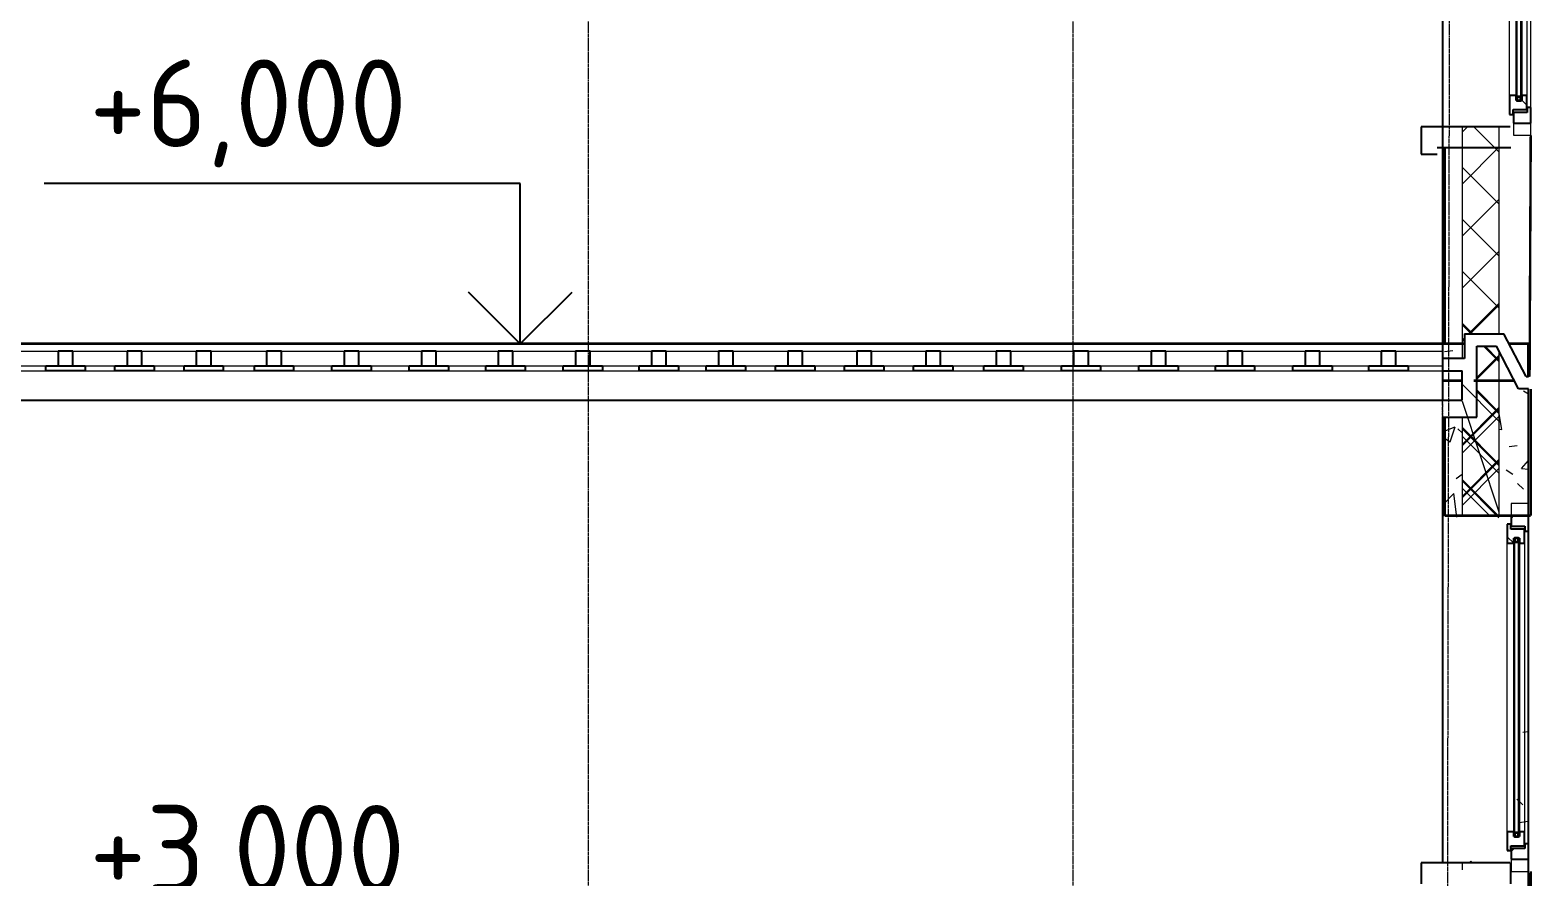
# Model space of a CAD drawing. Header units: inches. Extents: x -2431 to 214825, y 3 to 92804.
# Drawn here: x 168603 to 174724, y 15868 to 19320 of the extents above; entities that cross this region are included whole.
import ezdxf

# ---------------------------------------------------------------- set-up
doc = ezdxf.new("R2010")
doc.units = ezdxf.units.IN
doc.header["$MEASUREMENT"] = 0
doc.linetypes.add('Линия сетки', pattern=[22.225, 12.7, -3.175, 3.175, -3.175])
for name, color, linetype, lineweight in [('A-FLOR', 250, 'Continuous', 9), ('A-GLAZ', 250, 'Continuous', 9), ('A-WALL', 250, 'Continuous', 9), ('A-WALL-PATT', 250, 'Continuous', 25), ('S-GRID', 250, 'Continuous', 9)]:
    doc.layers.add(name, color=color, linetype=linetype, lineweight=lineweight)
doc.layers.add('Стены', color=250, linetype='Continuous')
doc.styles.add('Чертеж250', font='', dxfattribs={"height": 250})
doc.styles.get('Чертеж250').set_extended_font_data('GOST type B')

# ---------------------------------------------------------------- blocks, each defined once
blk = doc.blocks.new('Окно 3-Откидное - Среднее глухое - Один переплет с многокамерным стеклопакетом - 30674-99 - Окно 3-Откидное - Среднее глухое - Один переплет с многокамерным стеклопакетом - 30674-99-V5-Сечение 1')
at = {"layer": 'A-GLAZ'}
h = blk.add_hatch(dxfattribs=at)
h.set_pattern_fill('FP_6', color=256, style=0, pattern_type=2)
h.set_pattern_definition([(135, (18648.64, 22050), (-70.7107, -70.7107), [])])
h.paths.add_polyline_path([(18583.7, 18885), (18597.7, 18885), (18597.7, 18905), (18653.7, 18905), (18653.7, 18962), (18633.7, 18962), (18633.7, 18942), (18609.7, 18942), (18609.7, 18962), (18583.7, 18962)], flags=0)
h.paths.add_polyline_path([(18649, 20138), (18653.7, 20138), (18653.7, 20195), (18597.7, 20195), (18597.7, 20215), (18583.7, 20215), (18583.7, 20138), (18609.7, 20138), (18609.7, 20158), (18633.7, 20158), (18633.7, 20138)], flags=0)
h = blk.add_hatch(dxfattribs=at)
h.set_pattern_fill('FP_7', color=256, style=0, pattern_type=2)
h.set_pattern_definition([(45, (18648.64, 22050), (-84.853, 84.853), [])])
h.paths.add_polyline_path([(18649, 18850), (18669.7, 18850), (18669.7, 18913), (18655.7, 18913), (18655.7, 18893), (18599.7, 18893), (18599.7, 18850)], flags=0)
h.paths.add_polyline_path([(18669.7, 20187), (18669.7, 20250), (18599.7, 20250), (18599.7, 20207), (18655.7, 20207), (18655.7, 20187)], flags=0)
for p, q in [((18669.7, 20300), (18599.7, 20300)), ((18599.7, 20300), (18599.7, 20250)), ((18669.7, 20250), (18669.7, 20300)), ((18599.7, 20250), (18669.7, 20250)), ((18599.7, 20195), (18599.7, 20207)), ((18583.7, 18962), (18583.7, 20138)), ((18653.7, 20138), (18653.7, 18962)), ((18655.7, 18913), (18655.7, 20187)), ((18669.7, 18913), (18669.7, 20187)), ((18599.7, 18893), (18599.7, 18905)), ((18669.7, 18850), (18599.7, 18850)), ((18599.7, 18850), (18599.7, 18800)), ((18599.7, 18800), (18669.7, 18800)), ((18669.7, 18800), (18669.7, 18850))]:
    blk.add_line(p, q, dxfattribs=at)
at = {"layer": 'A-GLAZ', "lineweight": 25}
for p, q in [((18597.7, 20215), (18583.7, 20215)), ((18583.7, 20215), (18583.7, 20138)), ((18597.7, 20195), (18597.7, 20215)), ((18599.7, 20250), (18599.7, 20207)), ((18669.7, 20250), (18599.7, 20250)), ((18599.7, 20207), (18655.7, 20207)), ((18655.7, 20207), (18655.7, 20187)), ((18669.7, 20187), (18669.7, 20250)), ((18583.7, 20138), (18609.7, 20138)), ((18653.7, 20195), (18597.7, 20195)), ((18613.7, 20158), (18609.7, 20158)), ((18609.7, 20158), (18609.7, 18942)), ((18609.7, 20138), (18609.7, 20158)), ((18609.7, 20158), (18633.7, 20158)), ((18613.7, 18942), (18613.7, 20158)), ((18633.7, 20158), (18629.7, 20158)), ((18629.7, 20158), (18629.7, 18942)), ((18633.7, 18942), (18633.7, 20158)), ((18633.7, 20158), (18633.7, 20138)), ((18633.7, 20138), (18653.7, 20138)), ((18653.7, 20138), (18653.7, 20195)), ((18655.7, 20187), (18669.7, 20187)), ((18609.7, 18962), (18583.7, 18962)), ((18583.7, 18962), (18583.7, 18885)), ((18609.7, 18942), (18609.7, 18962)), ((18609.7, 18942), (18613.7, 18942)), ((18633.7, 18942), (18609.7, 18942)), ((18629.7, 18942), (18633.7, 18942)), ((18653.7, 18962), (18633.7, 18962)), ((18633.7, 18962), (18633.7, 18942)), ((18653.7, 18905), (18653.7, 18962)), ((18583.7, 18885), (18597.7, 18885)), ((18597.7, 18885), (18597.7, 18905)), ((18597.7, 18905), (18653.7, 18905)), ((18599.7, 18893), (18599.7, 18850)), ((18655.7, 18893), (18599.7, 18893)), ((18669.7, 18913), (18655.7, 18913)), ((18655.7, 18913), (18655.7, 18893)), ((18669.7, 18850), (18669.7, 18913)), ((18599.7, 18850), (18669.7, 18850))]:
    blk.add_line(p, q, dxfattribs=at)
at = {"layer": 'A-GLAZ', "lineweight": 35}
for p, q in [((18629.7, 20158), (18613.7, 20158)), ((18613.7, 20158), (18613.7, 20143)), ((18613.7, 20143), (18629.7, 20143)), ((18629.7, 20143), (18629.7, 20158)), ((18629.7, 18957), (18613.7, 18957)), ((18613.7, 18957), (18613.7, 18942)), ((18613.7, 18942), (18629.7, 18942)), ((18629.7, 18942), (18629.7, 18957))]:
    blk.add_line(p, q, dxfattribs=at)
blk = doc.blocks.new('1111')
for p, q in [((0, 653.9), (-1940.4, 653.9)), ((0, 0), (0, 653.9)), ((0, 0), (-211.2, 211.2)), ((0, 0), (211.2, 211.2)), ((325.9, 0), (-985.2, 0))]:
    blk.add_line(p, q)

msp = doc.modelspace()

# ---------------------------------------------------------------- hatches: boundary and pattern name
at = {"layer": 'A-WALL-PATT', "lineweight": 9}
h = msp.add_hatch(dxfattribs=at)
h.set_pattern_fill('FP_2', color=256, style=0, pattern_type=2)
h.set_pattern_definition([(45, (164716.28, 32090.75), (-106.066, 106.066), []), (135, (164716.28, 32090.75), (-106.066, -106.066), [])])
h.paths.add_polyline_path([(174449.57652, 21581.37272), (174449.57652, 21640.74682), (174439.57652, 21640.74682), (174439.57652, 21581.37272)])
h.paths.add_polyline_path([(174589.57652, 18925.74682), (174439.57652, 18925.74682), (174439.57652, 18040.74682), (174449.57652, 18040.74682), (174449.57652, 18081.37272), (174589.57652, 18081.37272)])
h.paths.add_polyline_path([(174439.57652, 20340.74682), (174589.57652, 20340.74682), (174589.57652, 21612.01575), (174579.57652, 21631.37272), (174499.57652, 21631.37272), (174499.57652, 21341.37272), (174439.57652, 21341.37272)])

# ---------------------------------------------------------------- linework, layer by layer
for p, q in [((174359.57652, 20340.74682), (174359.57652, 18925.74682)), ((174635.57652, 18925.74682), (174272.02103, 18925.74682)), ((174272.02103, 18925.74682), (174272.02103, 18840.74682)), ((174272.02103, 18840.74682), (174272.02103, 18813.45519)), ((174272.02103, 18813.45519), (174337.30598, 18813.45519)), ((174337.30598, 18840.74682), (174637.57652, 18840.74682)), ((170600.94982, 18694.65357), (168660.57431, 18694.65357)), ((170600.94982, 18040.74682), (170600.94982, 18694.65357)), ((174449.57652, 18081.37272), (174610.02404, 18081.37272)), ((174700.02404, 17907.16003), (174610.02404, 18081.37272)), ((168376.33062, 18040.74682), (171386.15309, 18040.74682)), ((168378.33062, 18040.74682), (171386.15309, 18040.74682)), ((168777.54648, 18010.74682), (168717.54648, 18010.74682)), ((168717.54648, 18010.74682), (168717.54648, 17950.74682)), ((168777.54648, 18010.74682), (168717.54648, 18010.74682)), ((168717.54648, 18010.74682), (168717.54648, 17950.74682)), ((168777.54648, 17950.74682), (168777.54648, 18010.74682)), ((168777.54648, 17950.74682), (168777.54648, 18010.74682)), ((169059.18749, 18010.74682), (168999.18749, 18010.74682)), ((168999.18749, 18010.74682), (168999.18749, 17950.74682)), ((169059.18749, 18010.74682), (168999.18749, 18010.74682)), ((168999.18749, 18010.74682), (168999.18749, 17950.74682)), ((169059.18749, 17950.74682), (169059.18749, 18010.74682)), ((169059.18749, 17950.74682), (169059.18749, 18010.74682)), ((169340.82851, 18010.74682), (169280.82851, 18010.74682)), ((169280.82851, 18010.74682), (169280.82851, 17950.74682)), ((169340.82851, 18010.74682), (169280.82851, 18010.74682)), ((169280.82851, 18010.74682), (169280.82851, 17950.74682)), ((169340.82851, 17950.74682), (169340.82851, 18010.74682)), ((169340.82851, 17950.74682), (169340.82851, 18010.74682)), ((169627.41121, 18010.74682), (169567.41121, 18010.74682)), ((169567.41121, 18010.74682), (169567.41121, 17950.74682)), ((169627.41121, 18010.74682), (169567.41121, 18010.74682)), ((169567.41121, 18010.74682), (169567.41121, 17950.74682)), ((169627.41121, 17950.74682), (169627.41121, 18010.74682)), ((169627.41121, 17950.74682), (169627.41121, 18010.74682)), ((169942.91121, 18010.74682), (169882.91121, 18010.74682)), ((169882.91121, 18010.74682), (169882.91121, 17950.74682)), ((169942.91121, 18010.74682), (169882.91121, 18010.74682)), ((169882.91121, 18010.74682), (169882.91121, 17950.74682)), ((169942.91121, 17950.74682), (169942.91121, 18010.74682)), ((169942.91121, 17950.74682), (169942.91121, 18010.74682)), ((170258.41121, 18010.74682), (170198.41121, 18010.74682)), ((170198.41121, 18010.74682), (170198.41121, 17950.74682)), ((170258.41121, 18010.74682), (170198.41121, 18010.74682)), ((170198.41121, 18010.74682), (170198.41121, 17950.74682)), ((170258.41121, 17950.74682), (170258.41121, 18010.74682)), ((170258.41121, 17950.74682), (170258.41121, 18010.74682)), ((170570.39684, 18010.74682), (170510.39684, 18010.74682)), ((170510.39684, 18010.74682), (170510.39684, 17950.74682)), ((170570.39684, 18010.74682), (170510.39684, 18010.74682)), ((170510.39684, 18010.74682), (170510.39684, 17950.74682)), ((170570.39684, 17950.74682), (170570.39684, 18010.74682)), ((170570.39684, 17950.74682), (170570.39684, 18010.74682)), ((170885.89684, 18010.74682), (170825.89684, 18010.74682)), ((170825.89684, 18010.74682), (170825.89684, 17950.74682)), ((170885.89684, 18010.74682), (170825.89684, 18010.74682)), ((170825.89684, 18010.74682), (170825.89684, 17950.74682)), ((170885.89684, 17950.74682), (170885.89684, 18010.74682)), ((170885.89684, 17950.74682), (170885.89684, 18010.74682)), ((171195.51881, 18010.74682), (171135.51881, 18010.74682)), ((171135.51881, 18010.74682), (171135.51881, 17950.74682)), ((171195.51881, 17950.74682), (171195.51881, 18010.74682)), ((171333.69363, 18040.74682), (174359.57652, 18040.74682)), ((171333.69363, 18040.74682), (174359.57652, 18040.74682)), ((171469.32889, 18010.74682), (171409.32889, 18010.74682)), ((171409.32889, 18010.74682), (171409.32889, 17950.74682)), ((171469.32889, 18010.74682), (171409.32889, 18010.74682)), ((171409.32889, 18010.74682), (171409.32889, 17950.74682)), ((171469.32889, 17950.74682), (171469.32889, 18010.74682)), ((171469.32889, 17950.74682), (171469.32889, 18010.74682)), ((171750.96991, 18010.74682), (171690.96991, 18010.74682)), ((171690.96991, 18010.74682), (171690.96991, 17950.74682)), ((171750.96991, 18010.74682), (171690.96991, 18010.74682)), ((171690.96991, 18010.74682), (171690.96991, 17950.74682)), ((171750.96991, 17950.74682), (171750.96991, 18010.74682)), ((171750.96991, 17950.74682), (171750.96991, 18010.74682)), ((172032.61092, 18010.74682), (171972.61092, 18010.74682)), ((171972.61092, 18010.74682), (171972.61092, 17950.74682)), ((172032.61092, 18010.74682), (171972.61092, 18010.74682)), ((171972.61092, 18010.74682), (171972.61092, 17950.74682)), ((172032.61092, 17950.74682), (172032.61092, 18010.74682)), ((172032.61092, 17950.74682), (172032.61092, 18010.74682)), ((172314.25194, 18010.74682), (172254.25194, 18010.74682)), ((172254.25194, 18010.74682), (172254.25194, 17950.74682)), ((172314.25194, 18010.74682), (172254.25194, 18010.74682)), ((172254.25194, 18010.74682), (172254.25194, 17950.74682)), ((172314.25194, 17950.74682), (172314.25194, 18010.74682)), ((172314.25194, 17950.74682), (172314.25194, 18010.74682)), ((172600.83464, 18010.74682), (172540.83464, 18010.74682)), ((172540.83464, 18010.74682), (172540.83464, 17950.74682)), ((172600.83464, 18010.74682), (172540.83464, 18010.74682)), ((172540.83464, 18010.74682), (172540.83464, 17950.74682)), ((172600.83464, 17950.74682), (172600.83464, 18010.74682)), ((172600.83464, 17950.74682), (172600.83464, 18010.74682)), ((172916.33464, 18010.74682), (172856.33464, 18010.74682)), ((172856.33464, 18010.74682), (172856.33464, 17950.74682)), ((172916.33464, 18010.74682), (172856.33464, 18010.74682)), ((172856.33464, 18010.74682), (172856.33464, 17950.74682)), ((172916.33464, 17950.74682), (172916.33464, 18010.74682)), ((172916.33464, 17950.74682), (172916.33464, 18010.74682)), ((173231.83464, 18010.74682), (173171.83464, 18010.74682)), ((173171.83464, 18010.74682), (173171.83464, 17950.74682)), ((173231.83464, 18010.74682), (173171.83464, 18010.74682)), ((173171.83464, 18010.74682), (173171.83464, 17950.74682)), ((173231.83464, 17950.74682), (173231.83464, 18010.74682)), ((173231.83464, 17950.74682), (173231.83464, 18010.74682)), ((173543.82027, 18010.74682), (173483.82027, 18010.74682)), ((173483.82027, 18010.74682), (173483.82027, 17950.74682)), ((173543.82027, 18010.74682), (173483.82027, 18010.74682)), ((173483.82027, 18010.74682), (173483.82027, 17950.74682)), ((173543.82027, 17950.74682), (173543.82027, 18010.74682)), ((173543.82027, 17950.74682), (173543.82027, 18010.74682)), ((173859.32027, 18010.74682), (173799.32027, 18010.74682)), ((173799.32027, 18010.74682), (173799.32027, 17950.74682)), ((173859.32027, 18010.74682), (173799.32027, 18010.74682)), ((173799.32027, 18010.74682), (173799.32027, 17950.74682)), ((173859.32027, 17950.74682), (173859.32027, 18010.74682)), ((173859.32027, 17950.74682), (173859.32027, 18010.74682)), ((174168.94223, 18010.74682), (174108.94223, 18010.74682)), ((174108.94223, 18010.74682), (174108.94223, 17950.74682)), ((174168.94223, 17950.74682), (174168.94223, 18010.74682)), ((174499.57652, 18031.37272), (174579.57652, 18031.37272)), ((174499.57652, 18031.37272), (174579.57652, 18031.37272)), ((174499.57652, 17741.37272), (174499.57652, 18031.37272)), ((174499.57652, 17741.37272), (174499.57652, 18031.37272)), ((174499.57652, 17741.37272), (174499.57652, 18031.37272)), ((174669.57652, 17857.16003), (174579.57652, 18031.37272)), ((174669.57652, 17857.16003), (174579.57652, 18031.37272)), ((168667.54648, 17950.74682), (168827.54648, 17950.74682)), ((168667.54648, 17930.74682), (168667.54648, 17950.74682)), ((168667.54648, 17950.74682), (168827.54648, 17950.74682)), ((168667.54648, 17930.74682), (168667.54648, 17950.74682)), ((168717.54648, 17950.74682), (168777.54648, 17950.74682)), ((168717.54648, 17950.74682), (168777.54648, 17950.74682)), ((168827.54648, 17950.74682), (168827.54648, 17930.74682)), ((168827.54648, 17950.74682), (168827.54648, 17930.74682)), ((168949.18749, 17950.74682), (169109.18749, 17950.74682)), ((168949.18749, 17930.74682), (168949.18749, 17950.74682)), ((168949.18749, 17950.74682), (169109.18749, 17950.74682)), ((168949.18749, 17930.74682), (168949.18749, 17950.74682)), ((168999.18749, 17950.74682), (169059.18749, 17950.74682)), ((168999.18749, 17950.74682), (169059.18749, 17950.74682)), ((169109.18749, 17950.74682), (169109.18749, 17930.74682)), ((169109.18749, 17950.74682), (169109.18749, 17930.74682)), ((169230.82851, 17950.74682), (169390.82851, 17950.74682)), ((169230.82851, 17930.74682), (169230.82851, 17950.74682)), ((169230.82851, 17950.74682), (169390.82851, 17950.74682)), ((169230.82851, 17930.74682), (169230.82851, 17950.74682)), ((169280.82851, 17950.74682), (169340.82851, 17950.74682)), ((169280.82851, 17950.74682), (169340.82851, 17950.74682)), ((169390.82851, 17950.74682), (169390.82851, 17930.74682)), ((169390.82851, 17950.74682), (169390.82851, 17930.74682)), ((169517.41121, 17950.74682), (169677.41121, 17950.74682)), ((169517.41121, 17930.74682), (169517.41121, 17950.74682)), ((169517.41121, 17950.74682), (169677.41121, 17950.74682)), ((169517.41121, 17930.74682), (169517.41121, 17950.74682)), ((169567.41121, 17950.74682), (169627.41121, 17950.74682)), ((169567.41121, 17950.74682), (169627.41121, 17950.74682)), ((169677.41121, 17950.74682), (169677.41121, 17930.74682)), ((169677.41121, 17950.74682), (169677.41121, 17930.74682)), ((169832.91121, 17950.74682), (169992.91121, 17950.74682)), ((169832.91121, 17930.74682), (169832.91121, 17950.74682)), ((169832.91121, 17950.74682), (169992.91121, 17950.74682)), ((169832.91121, 17930.74682), (169832.91121, 17950.74682)), ((169882.91121, 17950.74682), (169942.91121, 17950.74682)), ((169882.91121, 17950.74682), (169942.91121, 17950.74682)), ((169992.91121, 17950.74682), (169992.91121, 17930.74682)), ((169992.91121, 17950.74682), (169992.91121, 17930.74682)), ((170148.41121, 17950.74682), (170308.41121, 17950.74682)), ((170148.41121, 17930.74682), (170148.41121, 17950.74682)), ((170148.41121, 17950.74682), (170308.41121, 17950.74682)), ((170148.41121, 17930.74682), (170148.41121, 17950.74682)), ((170198.41121, 17950.74682), (170258.41121, 17950.74682)), ((170198.41121, 17950.74682), (170258.41121, 17950.74682)), ((170308.41121, 17950.74682), (170308.41121, 17930.74682)), ((170308.41121, 17950.74682), (170308.41121, 17930.74682)), ((170460.39684, 17950.74682), (170620.39684, 17950.74682)), ((170460.39684, 17930.74682), (170460.39684, 17950.74682)), ((170460.39684, 17950.74682), (170620.39684, 17950.74682)), ((170460.39684, 17930.74682), (170460.39684, 17950.74682)), ((170510.39684, 17950.74682), (170570.39684, 17950.74682)), ((170510.39684, 17950.74682), (170570.39684, 17950.74682)), ((170620.39684, 17950.74682), (170620.39684, 17930.74682)), ((170620.39684, 17950.74682), (170620.39684, 17930.74682)), ((170775.89684, 17950.74682), (170935.89684, 17950.74682)), ((170775.89684, 17930.74682), (170775.89684, 17950.74682)), ((170775.89684, 17950.74682), (170935.89684, 17950.74682)), ((170775.89684, 17930.74682), (170775.89684, 17950.74682)), ((170825.89684, 17950.74682), (170885.89684, 17950.74682)), ((170825.89684, 17950.74682), (170885.89684, 17950.74682)), ((170935.89684, 17950.74682), (170935.89684, 17930.74682)), ((170935.89684, 17950.74682), (170935.89684, 17930.74682)), ((171085.51881, 17950.74682), (171245.51881, 17950.74682)), ((171085.51881, 17930.74682), (171085.51881, 17950.74682)), ((171085.51881, 17950.74682), (171245.51881, 17950.74682)), ((171085.51881, 17930.74682), (171085.51881, 17950.74682)), ((171135.51881, 17950.74682), (171195.51881, 17950.74682)), ((171245.51881, 17950.74682), (171245.51881, 17930.74682)), ((171245.51881, 17950.74682), (171245.51881, 17930.74682)), ((171359.32889, 17950.74682), (171519.32889, 17950.74682)), ((171359.32889, 17930.74682), (171359.32889, 17950.74682)), ((171359.32889, 17950.74682), (171519.32889, 17950.74682)), ((171359.32889, 17930.74682), (171359.32889, 17950.74682)), ((171409.32889, 17950.74682), (171469.32889, 17950.74682)), ((171409.32889, 17950.74682), (171469.32889, 17950.74682)), ((171519.32889, 17950.74682), (171519.32889, 17930.74682)), ((171519.32889, 17950.74682), (171519.32889, 17930.74682)), ((171640.96991, 17950.74682), (171800.96991, 17950.74682)), ((171640.96991, 17930.74682), (171640.96991, 17950.74682)), ((171640.96991, 17950.74682), (171800.96991, 17950.74682)), ((171640.96991, 17930.74682), (171640.96991, 17950.74682)), ((171690.96991, 17950.74682), (171750.96991, 17950.74682)), ((171690.96991, 17950.74682), (171750.96991, 17950.74682)), ((171800.96991, 17950.74682), (171800.96991, 17930.74682)), ((171800.96991, 17950.74682), (171800.96991, 17930.74682)), ((171922.61092, 17950.74682), (172082.61092, 17950.74682)), ((171922.61092, 17930.74682), (171922.61092, 17950.74682)), ((171922.61092, 17950.74682), (172082.61092, 17950.74682)), ((171922.61092, 17930.74682), (171922.61092, 17950.74682)), ((171972.61092, 17950.74682), (172032.61092, 17950.74682)), ((171972.61092, 17950.74682), (172032.61092, 17950.74682)), ((172082.61092, 17950.74682), (172082.61092, 17930.74682)), ((172082.61092, 17950.74682), (172082.61092, 17930.74682)), ((172204.25194, 17950.74682), (172364.25194, 17950.74682)), ((172204.25194, 17930.74682), (172204.25194, 17950.74682)), ((172204.25194, 17950.74682), (172364.25194, 17950.74682)), ((172204.25194, 17930.74682), (172204.25194, 17950.74682)), ((172254.25194, 17950.74682), (172314.25194, 17950.74682)), ((172254.25194, 17950.74682), (172314.25194, 17950.74682)), ((172364.25194, 17950.74682), (172364.25194, 17930.74682)), ((172364.25194, 17950.74682), (172364.25194, 17930.74682)), ((172490.83464, 17950.74682), (172650.83464, 17950.74682)), ((172490.83464, 17930.74682), (172490.83464, 17950.74682)), ((172490.83464, 17950.74682), (172650.83464, 17950.74682)), ((172490.83464, 17930.74682), (172490.83464, 17950.74682)), ((172540.83464, 17950.74682), (172600.83464, 17950.74682)), ((172540.83464, 17950.74682), (172600.83464, 17950.74682)), ((172650.83464, 17950.74682), (172650.83464, 17930.74682)), ((172650.83464, 17950.74682), (172650.83464, 17930.74682)), ((172806.33464, 17950.74682), (172966.33464, 17950.74682)), ((172806.33464, 17930.74682), (172806.33464, 17950.74682)), ((172806.33464, 17950.74682), (172966.33464, 17950.74682)), ((172806.33464, 17930.74682), (172806.33464, 17950.74682)), ((172856.33464, 17950.74682), (172916.33464, 17950.74682)), ((172856.33464, 17950.74682), (172916.33464, 17950.74682)), ((172966.33464, 17950.74682), (172966.33464, 17930.74682)), ((172966.33464, 17950.74682), (172966.33464, 17930.74682)), ((173121.83464, 17950.74682), (173281.83464, 17950.74682)), ((173121.83464, 17930.74682), (173121.83464, 17950.74682)), ((173121.83464, 17950.74682), (173281.83464, 17950.74682)), ((173121.83464, 17930.74682), (173121.83464, 17950.74682)), ((173171.83464, 17950.74682), (173231.83464, 17950.74682)), ((173171.83464, 17950.74682), (173231.83464, 17950.74682)), ((173281.83464, 17950.74682), (173281.83464, 17930.74682)), ((173281.83464, 17950.74682), (173281.83464, 17930.74682)), ((173433.82027, 17950.74682), (173593.82027, 17950.74682)), ((173433.82027, 17930.74682), (173433.82027, 17950.74682)), ((173433.82027, 17950.74682), (173593.82027, 17950.74682)), ((173433.82027, 17930.74682), (173433.82027, 17950.74682)), ((173483.82027, 17950.74682), (173543.82027, 17950.74682)), ((173483.82027, 17950.74682), (173543.82027, 17950.74682)), ((173593.82027, 17950.74682), (173593.82027, 17930.74682)), ((173593.82027, 17950.74682), (173593.82027, 17930.74682)), ((173749.32027, 17950.74682), (173909.32027, 17950.74682)), ((173749.32027, 17930.74682), (173749.32027, 17950.74682)), ((173749.32027, 17950.74682), (173909.32027, 17950.74682)), ((173749.32027, 17930.74682), (173749.32027, 17950.74682)), ((173799.32027, 17950.74682), (173859.32027, 17950.74682)), ((173799.32027, 17950.74682), (173859.32027, 17950.74682)), ((173909.32027, 17950.74682), (173909.32027, 17930.74682)), ((173909.32027, 17950.74682), (173909.32027, 17930.74682)), ((174058.94223, 17950.74682), (174218.94223, 17950.74682)), ((174058.94223, 17930.74682), (174058.94223, 17950.74682)), ((174058.94223, 17950.74682), (174218.94223, 17950.74682)), ((174058.94223, 17930.74682), (174058.94223, 17950.74682)), ((174108.94223, 17950.74682), (174168.94223, 17950.74682)), ((174218.94223, 17950.74682), (174218.94223, 17930.74682)), ((174218.94223, 17950.74682), (174218.94223, 17930.74682)), ((168827.54648, 17930.74682), (168667.54648, 17930.74682)), ((168827.54648, 17930.74682), (168667.54648, 17930.74682)), ((169109.18749, 17930.74682), (168949.18749, 17930.74682)), ((169109.18749, 17930.74682), (168949.18749, 17930.74682)), ((169390.82851, 17930.74682), (169230.82851, 17930.74682)), ((169390.82851, 17930.74682), (169230.82851, 17930.74682)), ((169677.41121, 17930.74682), (169517.41121, 17930.74682)), ((169677.41121, 17930.74682), (169517.41121, 17930.74682)), ((169992.91121, 17930.74682), (169832.91121, 17930.74682)), ((169992.91121, 17930.74682), (169832.91121, 17930.74682)), ((170308.41121, 17930.74682), (170148.41121, 17930.74682)), ((170308.41121, 17930.74682), (170148.41121, 17930.74682)), ((170620.39684, 17930.74682), (170460.39684, 17930.74682)), ((170620.39684, 17930.74682), (170460.39684, 17930.74682)), ((170935.89684, 17930.74682), (170775.89684, 17930.74682)), ((170935.89684, 17930.74682), (170775.89684, 17930.74682)), ((171245.51881, 17930.74682), (171085.51881, 17930.74682)), ((171245.51881, 17930.74682), (171085.51881, 17930.74682)), ((171519.32889, 17930.74682), (171359.32889, 17930.74682)), ((171519.32889, 17930.74682), (171359.32889, 17930.74682)), ((171800.96991, 17930.74682), (171640.96991, 17930.74682)), ((171800.96991, 17930.74682), (171640.96991, 17930.74682)), ((172082.61092, 17930.74682), (171922.61092, 17930.74682)), ((172082.61092, 17930.74682), (171922.61092, 17930.74682)), ((172364.25194, 17930.74682), (172204.25194, 17930.74682)), ((172364.25194, 17930.74682), (172204.25194, 17930.74682)), ((172650.83464, 17930.74682), (172490.83464, 17930.74682)), ((172650.83464, 17930.74682), (172490.83464, 17930.74682)), ((172966.33464, 17930.74682), (172806.33464, 17930.74682)), ((172966.33464, 17930.74682), (172806.33464, 17930.74682)), ((173281.83464, 17930.74682), (173121.83464, 17930.74682)), ((173281.83464, 17930.74682), (173121.83464, 17930.74682)), ((173593.82027, 17930.74682), (173433.82027, 17930.74682)), ((173593.82027, 17930.74682), (173433.82027, 17930.74682)), ((173909.32027, 17930.74682), (173749.32027, 17930.74682)), ((173909.32027, 17930.74682), (173749.32027, 17930.74682)), ((174218.94223, 17930.74682), (174058.94223, 17930.74682)), ((174218.94223, 17930.74682), (174058.94223, 17930.74682)), ((174359.57652, 17930.74682), (174439.57652, 17930.74682)), ((174439.57652, 17811.36464), (174439.57652, 17930.74682)), ((174439.57652, 17811.36464), (174439.57652, 17930.74682)), ((174439.57652, 17811.36464), (174439.57652, 17930.74682)), ((174709.57652, 17857.16003), (174669.57652, 17857.16003)), ((168325.23347, 17811.36464), (174439.57652, 17811.36464)), ((168325.23347, 17811.36464), (174439.57652, 17811.36464)), ((168325.23347, 17811.36464), (174439.57652, 17811.36464)), ((174359.57652, 17741.37272), (174499.57652, 17741.37272)), ((174359.57652, 17741.37272), (174499.57652, 17741.37272)), ((174359.57652, 17741.37272), (174499.57652, 17741.37272)), ((174709.57652, 17340.74682), (174359.57652, 17340.74682)), ((174635.57652, 15925.74682), (174272.02103, 15925.74682)), ((174272.02103, 15925.74682), (174272.02103, 15840.74682)), ((174637.57652, 15840.74682), (174637.57652, 15925.74682))]:
    msp.add_line(p, q)
at = {"lineweight": 0}
for p, q in [((168378.33062, 18010.74682), (171386.15309, 18010.74682)), ((168378.33062, 18010.74682), (171386.15309, 18010.74682)), ((171333.69363, 18010.74682), (174359.57652, 18010.74682)), ((171333.69363, 18010.74682), (174359.57652, 18010.74682)), ((168378.33062, 17950.74682), (171388.15309, 17950.74682)), ((168378.33062, 17950.74682), (171388.15309, 17950.74682)), ((171333.69363, 17950.74682), (174361.57652, 17950.74682)), ((171333.69363, 17950.74682), (174361.57652, 17950.74682)), ((168378.33062, 17930.74682), (171386.15309, 17930.74682)), ((168378.33062, 17930.74682), (171386.15309, 17930.74682)), ((171333.69363, 17930.74682), (174359.57652, 17930.74682)), ((171333.69363, 17930.74682), (174359.57652, 17930.74682))]:
    msp.add_line(p, q, dxfattribs=at)
at = {"lineweight": -2, "ltscale": 25}
msp.add_line((174709.57652, 17906.98904), (174700.11238, 17906.98904), dxfattribs=at)
at = {"const_width": 10}
for points in [[(174714.39693, 17906.81804), (174719.12901, 18890.57582)], [(174369.12901, 18040.57582), (174369.12901, 18840.57582)], [(174719.12901, 17340.57582), (174719.12901, 17856.98904)], [(174369.12901, 17741.20172), (174369.12901, 17340.57582)], [(174369.12901, 17340.57582), (174719.12901, 17340.57582)], [(174714.39693, 14906.81804), (174719.12901, 15890.57582)]]:
    msp.add_lwpolyline(points, dxfattribs=at)
at = {"layer": 'A-FLOR', "lineweight": 35}
for p, q in [((174449.57652, 18040.74682), (168376.33062, 18040.74682)), ((174709.57652, 18040.74682), (174631.01178, 18040.74682)), ((174709.57652, 17906.98904), (174709.57652, 18040.74682)), ((174709.57652, 17906.98904), (174709.57652, 18040.74682)), ((174359.57652, 17890.74682), (174439.57652, 17890.74682)), ((174487.2013, 17890.74682), (174652.22526, 17890.74682))]:
    msp.add_line(p, q, dxfattribs=at)
at = {"layer": 'A-WALL', "lineweight": 25}
for p, q in [((174359.57652, 18925.74682), (174359.57652, 17811.36464)), ((174359.57652, 18925.74682), (174359.57652, 17930.74682)), ((174359.57652, 18925.74682), (174359.57652, 18040.74682)), ((174359.57652, 18925.74682), (174359.57652, 17811.36464)), ((174359.57652, 18840.3356), (174359.57652, 17811.36464)), ((174359.57652, 18840.3356), (174359.57652, 17811.36464)), ((174359.57652, 18840.3356), (174359.57652, 17811.36464)), ((174359.57652, 18840.3356), (174359.57652, 17811.36464)), ((174449.57652, 18040.74682), (174359.57652, 18040.74682)), ((174709.57652, 18040.74682), (174631.01178, 18040.74682)), ((174709.57652, 14906.98904), (174709.57652, 17857.16003)), ((174709.57652, 15040.74682), (174709.57652, 17857.16003)), ((174709.57652, 14906.98904), (174709.57652, 17857.16003)), ((174709.57652, 14906.98904), (174709.57652, 17857.16003)), ((174709.57652, 15040.74682), (174709.57652, 17857.16003)), ((174709.57652, 14906.98904), (174709.57652, 17857.16003)), ((174359.57652, 17741.37272), (174359.57652, 15925.74682)), ((174359.57652, 17741.37272), (174359.57652, 15925.74682)), ((174359.57652, 17741.37272), (174359.57652, 15925.74682)), ((174359.57652, 17741.37272), (174359.57652, 15925.74682)), ((174359.57652, 17741.37272), (174359.57652, 15925.74682)), ((174359.57652, 17741.37272), (174359.57652, 15925.74682))]:
    msp.add_line(p, q, dxfattribs=at)
at = {"layer": 'A-WALL'}
for p, q in [((174439.57652, 18925.74682), (174439.57652, 17981.37272)), ((174439.57652, 18925.74682), (174439.57652, 17981.37272)), ((174439.57652, 18925.74682), (174439.57652, 18040.74682)), ((174439.57652, 18925.74682), (174439.57652, 17981.37272)), ((174589.57652, 18925.74682), (174589.57652, 18081.37272)), ((174589.57652, 18925.74682), (174589.57652, 18081.37272)), ((174589.57652, 18925.74682), (174589.57652, 18081.37272)), ((174589.57652, 18925.74682), (174589.57652, 18081.37272)), ((174589.57652, 18012.01575), (174589.57652, 17340.74682)), ((174589.57652, 18012.01575), (174589.57652, 17340.74682)), ((174589.57652, 18012.01575), (174589.57652, 17340.74682)), ((174589.57652, 18012.01575), (174589.57652, 17340.74682)), ((174589.57652, 18012.01575), (174589.57652, 17340.74682)), ((174589.57652, 18012.01575), (174589.57652, 17340.74682)), ((174439.57652, 17930.74682), (174439.57652, 17811.36464)), ((174439.57652, 17930.74682), (174439.57652, 17811.36464)), ((174439.57652, 17930.74682), (174439.57652, 17811.36464)), ((174439.57652, 17930.74682), (174439.57652, 17811.36464)), ((174439.57652, 17930.74682), (174439.57652, 17811.36464)), ((174439.57652, 17930.74682), (174439.57652, 17811.36464)), ((174439.57652, 17930.74682), (174439.57652, 17811.36464)), ((174439.57652, 17930.74682), (174439.57652, 17811.36464)), ((174439.57652, 17930.74682), (174439.57652, 17811.36464)), ((174439.57652, 17741.37272), (174439.57652, 17340.74682)), ((174439.57652, 17741.37272), (174439.57652, 17340.74682)), ((174439.57652, 17741.37272), (174439.57652, 17340.74682)), ((174439.57652, 17741.37272), (174439.57652, 17340.74682)), ((174439.57652, 17741.37272), (174439.57652, 17340.74682)), ((174439.57652, 17741.37272), (174439.57652, 17340.74682)), ((174439.57652, 15925.74682), (174439.57652, 15897.53762)), ((174439.57652, 15925.74682), (174439.57652, 15897.53762)), ((174439.57652, 15925.74682), (174439.57652, 15897.53762)), ((174439.57652, 15925.74682), (174439.57652, 15897.53762)), ((174439.57652, 15925.74682), (174439.57652, 15897.53762)), ((174439.57652, 15925.74682), (174439.57652, 15897.53762))]:
    msp.add_line(p, q, dxfattribs=at)
at = {"layer": 'A-WALL-PATT', "linetype": 'Continuous', "lineweight": 9}
for p, q in [((174471.93975, 18081.37272), (174589.57652, 18199.00949)), ((174476.77025, 18081.37272), (174439.57652, 18118.56645)), ((174439.57652, 18049.00949), (174449.57652, 18059.00949)), ((174368.03387, 18008.98791), (174401.27504, 18013.3642)), ((174589.57652, 17968.56645), (174526.77025, 18031.37272)), ((174589.57652, 17974.81103), (174533.01483, 18031.37272)), ((174499.57652, 17903.12203), (174589.57652, 17993.12203)), ((174499.57652, 17896.87745), (174589.57652, 17986.87745)), ((174589.57652, 17969.9507), (174590.66689, 17970.78737)), ((174589.57652, 17726.28289), (174439.57652, 17876.28289)), ((174589.57652, 17726.28289), (174439.57652, 17876.28289)), ((174589.57652, 17762.679), (174499.57652, 17852.679)), ((174589.57652, 17762.679), (174499.57652, 17852.679)), ((174589.57652, 17762.679), (174499.57652, 17852.679)), ((174589.57652, 17756.43441), (174499.57652, 17846.43441)), ((174589.57652, 17756.43441), (174499.57652, 17846.43441)), ((174589.57652, 17756.43441), (174499.57652, 17846.43441)), ((174690.31175, 17849.65207), (174709.57652, 17837.37906)), ((174690.31175, 17849.65207), (174709.57652, 17837.37906)), ((174690.31175, 17849.65207), (174709.57652, 17837.37906)), ((174439.57652, 17806.72593), (174589.57652, 17356.72593)), ((174439.57652, 17806.72593), (174589.57652, 17356.72593)), ((174439.57652, 17630.99), (174589.57652, 17780.99)), ((174439.57652, 17630.99), (174589.57652, 17780.99)), ((174439.57652, 17630.99), (174589.57652, 17780.99)), ((174439.57652, 17624.74542), (174589.57652, 17774.74542)), ((174439.57652, 17624.74542), (174589.57652, 17774.74542)), ((174439.57652, 17624.74542), (174589.57652, 17774.74542)), ((174589.57652, 17754.83708), (174590.11404, 17755.47767)), ((174589.57652, 17754.83708), (174590.11404, 17755.47767)), ((174589.57652, 17754.83708), (174590.11404, 17755.47767)), ((174601.7392, 17691.72046), (174589.99209, 17755.40611)), ((174601.7392, 17691.72046), (174589.99209, 17755.40611)), ((174601.7392, 17691.72046), (174589.99209, 17755.40611)), ((174359.57652, 17682.69078), (174410.93055, 17702.40375)), ((174359.57652, 17682.69078), (174410.93055, 17702.40375)), ((174359.57652, 17682.69078), (174410.93055, 17702.40375)), ((174390.17798, 17640.94935), (174410.77915, 17702.3452)), ((174390.17798, 17640.94935), (174410.77915, 17702.3452)), ((174390.17798, 17640.94935), (174410.77915, 17702.3452)), ((174421.9602, 17694.58042), (174439.57652, 17678.43803)), ((174421.9602, 17694.58042), (174439.57652, 17678.43803)), ((174439.57652, 17594.5939), (174589.57652, 17744.5939)), ((174439.57652, 17594.5939), (174589.57652, 17744.5939)), ((174589.57652, 17550.54696), (174439.57652, 17700.54696)), ((174589.57652, 17550.54696), (174439.57652, 17700.54696)), ((174589.57652, 17550.54696), (174439.57652, 17700.54696)), ((174589.57652, 17544.30238), (174439.57652, 17694.30238)), ((174589.57652, 17544.30238), (174439.57652, 17694.30238)), ((174589.57652, 17544.30238), (174439.57652, 17694.30238)), ((174589.57652, 17692.85011), (174601.86198, 17691.77527)), ((174589.57652, 17692.85011), (174601.86198, 17691.77527)), ((174589.57652, 17692.85011), (174601.86198, 17691.77527)), ((174359.57652, 17661.73058), (174390.31999, 17640.99385)), ((174359.57652, 17661.73058), (174390.31999, 17640.99385)), ((174359.57652, 17661.73058), (174390.31999, 17640.99385)), ((174589.57652, 17514.15086), (174439.57652, 17664.15086)), ((174589.57652, 17514.15086), (174439.57652, 17664.15086)), ((174439.57652, 17418.85797), (174589.57652, 17568.85797)), ((174439.57652, 17418.85797), (174589.57652, 17568.85797)), ((174631.20563, 17622.75898), (174664.44679, 17627.13526)), ((174631.20563, 17622.75898), (174664.44679, 17627.13526)), ((174631.20563, 17622.75898), (174664.44679, 17627.13526)), ((174415.81102, 17491.73539), (174439.57652, 17509.97131)), ((174415.81102, 17491.73539), (174439.57652, 17509.97131)), ((174415.81102, 17491.73539), (174439.57652, 17509.97131)), ((174439.57652, 17412.61338), (174589.57652, 17562.61338)), ((174439.57652, 17412.61338), (174589.57652, 17562.61338)), ((174439.57652, 17382.46186), (174589.57652, 17532.46186)), ((174439.57652, 17382.46186), (174589.57652, 17532.46186)), ((174618.46932, 17527.59614), (174646.74655, 17509.58156)), ((174618.46932, 17527.59614), (174646.74655, 17509.58156)), ((174682.10514, 17532.87822), (174709.57652, 17565.61734)), ((174682.10514, 17532.87822), (174709.57652, 17565.61734)), ((174682.10557, 17532.86068), (174709.57652, 17530.45728)), ((174682.10557, 17532.86068), (174709.57652, 17530.45728)), ((174589.57652, 17338.41493), (174439.57652, 17488.41493)), ((174589.57652, 17338.41493), (174439.57652, 17488.41493)), ((174589.57652, 17332.17034), (174439.57652, 17482.17034)), ((174589.57652, 17332.17034), (174439.57652, 17482.17034)), ((174550.84853, 17340.74682), (174439.57652, 17452.01882)), ((174550.84853, 17340.74682), (174439.57652, 17452.01882)), ((174665.40917, 17471.50053), (174690.12861, 17448.84934)), ((174665.40917, 17471.50053), (174690.12861, 17448.84934)), ((174359.57652, 17382.68317), (174406.07383, 17431.14302)), ((174359.57652, 17382.68317), (174406.07383, 17431.14302)), ((174417.47527, 17334.75394), (174406.24965, 17431.24313)), ((174417.47527, 17334.75394), (174406.24965, 17431.24313)), ((174686.8079, 16457.75014), (174709.57652, 16460.74768)), ((174686.8079, 16457.75014), (174709.57652, 16460.74768)), ((174662.41367, 16184.94767), (174687.13311, 16162.29648)), ((174662.41367, 16184.94767), (174687.13311, 16162.29648)), ((174673.87429, 16090.5132), (174707.11546, 16094.88948)), ((174673.87429, 16090.5132), (174707.11546, 16094.88948)), ((174467.78572, 15925.74682), (174474.355, 15932.3161)), ((174467.78572, 15925.74682), (174474.355, 15932.3161)), ((174480.92429, 15925.74682), (174474.355, 15932.3161)), ((174480.92429, 15925.74682), (174474.355, 15932.3161))]:
    msp.add_line(p, q, dxfattribs=at)
at = {"layer": 'S-GRID', "linetype": 'Линия сетки', "ltscale": 0.5}
for p, q in [((170877.44773, 42486.79996), (170877.44773, 6427.63125)), ((172852.44773, 42486.79996), (172852.44773, 6427.63125)), ((174359.57652, 6334.38363), (174439.57652, 42440.74682))]:
    msp.add_line(p, q, dxfattribs=at)
at = {"layer": 'S-GRID', "linetype": 'Линия сетки'}
for p, q in [((174359.57652, 15925.74682), (174359.57652, 18840.3356)), ((174359.57652, 18840.3356), (174359.57652, 15925.74682))]:
    msp.add_line(p, q, dxfattribs=at)
at = {"layer": 'Стены'}
for p, q in [((174449.57652, 18081.37272), (174449.57652, 17981.37272)), ((174449.57652, 17981.37272), (174359.57652, 17981.37272))]:
    msp.add_line(p, q, dxfattribs=at)

# ---------------------------------------------------------------- block references
msp.add_blockref('1111', (170600.94982, 18040.74682))
msp.add_blockref('1111', (170600.94982, 18040.74682))
at = {"layer": 'A-GLAZ'}
for p in [(156049.43538, 90.57582), (156039.8829, -2909.42418)]:
    msp.add_blockref('Окно 3-Откидное - Среднее глухое - Один переплет с многокамерным стеклопакетом - 30674-99 - Окно 3-Откидное - Среднее глухое - Один переплет с многокамерным стеклопакетом - 30674-99-V5-Сечение 1', p, dxfattribs=at)

# ---------------------------------------------------------------- texts
at = {"style": 'Чертеж250'}
for s, p in [('+6,000', (168845.23356, 18843.10917)), ('+3,000', (168845.23356, 15804.44277))]:
    msp.add_text(s, height=356.591914, dxfattribs=at).set_placement(p)

doc.saveas('drawing.dxf')
